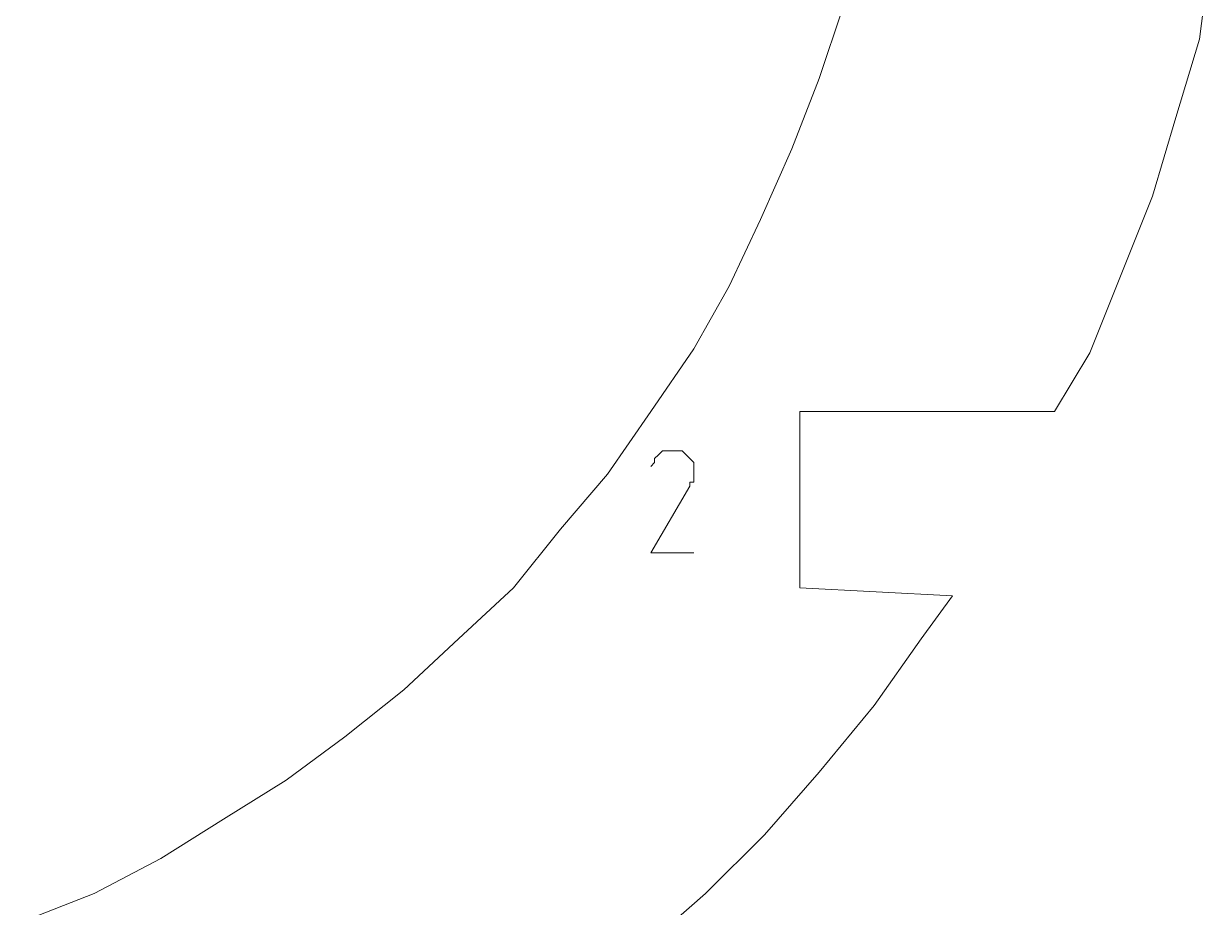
# Model space of a CAD drawing. Header units: centimetres. Extents: x -10.4 to 10.4, y -10.8 to 7.6.
# Drawn here: x 0.759 to 2.462, y -5.637 to -4.361 of the extents above; entities that cross this region are included whole.
import ezdxf
from ezdxf.lldxf.tags import DXFTag

# ---------------------------------------------------------------- set-up
doc = ezdxf.new("R2010")
doc.units = ezdxf.units.CM
doc.header["$MEASUREMENT"] = 0
doc.layers.add('layer 1', color=7, linetype='Continuous')
tags = doc.linetypes.add('New Line282', pattern=[0.2, 0.1, -0.1]).pattern_tags.tags
tags[6:7] = [DXFTag(74, 4), DXFTag(75, 0), DXFTag(340, '0'), DXFTag(46, 1.0), DXFTag(50, 0.0), DXFTag(44, 0.0), DXFTag(45, 0.0)]
tags[4:5] = [DXFTag(74, 4), DXFTag(75, 0), DXFTag(340, '0'), DXFTag(46, 1.0), DXFTag(50, 0.0), DXFTag(44, 0.0), DXFTag(45, 0.0)]
tags = doc.linetypes.add('New Line283', pattern=[0.2, 0.1, -0.1]).pattern_tags.tags
tags[6:7] = [DXFTag(74, 4), DXFTag(75, 0), DXFTag(340, '0'), DXFTag(46, 1.0), DXFTag(50, 0.0), DXFTag(44, 0.0), DXFTag(45, 0.0)]
tags[4:5] = [DXFTag(74, 4), DXFTag(75, 0), DXFTag(340, '0'), DXFTag(46, 1.0), DXFTag(50, 0.0), DXFTag(44, 0.0), DXFTag(45, 0.0)]
tags = doc.linetypes.add('New Line284', pattern=[0.2, 0.1, -0.1]).pattern_tags.tags
tags[6:7] = [DXFTag(74, 4), DXFTag(75, 0), DXFTag(340, '0'), DXFTag(46, 1.0), DXFTag(50, 0.0), DXFTag(44, 0.0), DXFTag(45, 0.0)]
tags[4:5] = [DXFTag(74, 4), DXFTag(75, 0), DXFTag(340, '0'), DXFTag(46, 1.0), DXFTag(50, 0.0), DXFTag(44, 0.0), DXFTag(45, 0.0)]
tags = doc.linetypes.add('New Line285', pattern=[0.2, 0.1, -0.1]).pattern_tags.tags
tags[6:7] = [DXFTag(74, 4), DXFTag(75, 0), DXFTag(340, '0'), DXFTag(46, 1.0), DXFTag(50, 0.0), DXFTag(44, 0.0), DXFTag(45, 0.0)]
tags[4:5] = [DXFTag(74, 4), DXFTag(75, 0), DXFTag(340, '0'), DXFTag(46, 1.0), DXFTag(50, 0.0), DXFTag(44, 0.0), DXFTag(45, 0.0)]
tags = doc.linetypes.add('New Line286', pattern=[0.2, 0.1, -0.1]).pattern_tags.tags
tags[6:7] = [DXFTag(74, 4), DXFTag(75, 0), DXFTag(340, '0'), DXFTag(46, 1.0), DXFTag(50, 0.0), DXFTag(44, 0.0), DXFTag(45, 0.0)]
tags[4:5] = [DXFTag(74, 4), DXFTag(75, 0), DXFTag(340, '0'), DXFTag(46, 1.0), DXFTag(50, 0.0), DXFTag(44, 0.0), DXFTag(45, 0.0)]
tags = doc.linetypes.add('New Line287', pattern=[0.2, 0.1, -0.1]).pattern_tags.tags
tags[6:7] = [DXFTag(74, 4), DXFTag(75, 0), DXFTag(340, '0'), DXFTag(46, 1.0), DXFTag(50, 0.0), DXFTag(44, 0.0), DXFTag(45, 0.0)]
tags[4:5] = [DXFTag(74, 4), DXFTag(75, 0), DXFTag(340, '0'), DXFTag(46, 1.0), DXFTag(50, 0.0), DXFTag(44, 0.0), DXFTag(45, 0.0)]
tags = doc.linetypes.add('New Line288', pattern=[0.2, 0.1, -0.1]).pattern_tags.tags
tags[6:7] = [DXFTag(74, 4), DXFTag(75, 0), DXFTag(340, '0'), DXFTag(46, 1.0), DXFTag(50, 0.0), DXFTag(44, 0.0), DXFTag(45, 0.0)]
tags[4:5] = [DXFTag(74, 4), DXFTag(75, 0), DXFTag(340, '0'), DXFTag(46, 1.0), DXFTag(50, 0.0), DXFTag(44, 0.0), DXFTag(45, 0.0)]
tags = doc.linetypes.add('New Line289', pattern=[0.2, 0.1, -0.1]).pattern_tags.tags
tags[6:7] = [DXFTag(74, 4), DXFTag(75, 0), DXFTag(340, '0'), DXFTag(46, 1.0), DXFTag(50, 0.0), DXFTag(44, 0.0), DXFTag(45, 0.0)]
tags[4:5] = [DXFTag(74, 4), DXFTag(75, 0), DXFTag(340, '0'), DXFTag(46, 1.0), DXFTag(50, 0.0), DXFTag(44, 0.0), DXFTag(45, 0.0)]
tags = doc.linetypes.add('New Line290', pattern=[0.2, 0.1, -0.1]).pattern_tags.tags
tags[6:7] = [DXFTag(74, 4), DXFTag(75, 0), DXFTag(340, '0'), DXFTag(46, 1.0), DXFTag(50, 0.0), DXFTag(44, 0.0), DXFTag(45, 0.0)]
tags[4:5] = [DXFTag(74, 4), DXFTag(75, 0), DXFTag(340, '0'), DXFTag(46, 1.0), DXFTag(50, 0.0), DXFTag(44, 0.0), DXFTag(45, 0.0)]
tags = doc.linetypes.add('New Line291', pattern=[0.2, 0.1, -0.1]).pattern_tags.tags
tags[6:7] = [DXFTag(74, 4), DXFTag(75, 0), DXFTag(340, '0'), DXFTag(46, 1.0), DXFTag(50, 0.0), DXFTag(44, 0.0), DXFTag(45, 0.0)]
tags[4:5] = [DXFTag(74, 4), DXFTag(75, 0), DXFTag(340, '0'), DXFTag(46, 1.0), DXFTag(50, 0.0), DXFTag(44, 0.0), DXFTag(45, 0.0)]
tags = doc.linetypes.add('New Line292', pattern=[0.2, 0.1, -0.1]).pattern_tags.tags
tags[6:7] = [DXFTag(74, 4), DXFTag(75, 0), DXFTag(340, '0'), DXFTag(46, 1.0), DXFTag(50, 0.0), DXFTag(44, 0.0), DXFTag(45, 0.0)]
tags[4:5] = [DXFTag(74, 4), DXFTag(75, 0), DXFTag(340, '0'), DXFTag(46, 1.0), DXFTag(50, 0.0), DXFTag(44, 0.0), DXFTag(45, 0.0)]
tags = doc.linetypes.add('New Line293', pattern=[0.2, 0.1, -0.1]).pattern_tags.tags
tags[6:7] = [DXFTag(74, 4), DXFTag(75, 0), DXFTag(340, '0'), DXFTag(46, 1.0), DXFTag(50, 0.0), DXFTag(44, 0.0), DXFTag(45, 0.0)]
tags[4:5] = [DXFTag(74, 4), DXFTag(75, 0), DXFTag(340, '0'), DXFTag(46, 1.0), DXFTag(50, 0.0), DXFTag(44, 0.0), DXFTag(45, 0.0)]
tags = doc.linetypes.add('New Line294', pattern=[0.2, 0.1, -0.1]).pattern_tags.tags
tags[6:7] = [DXFTag(74, 4), DXFTag(75, 0), DXFTag(340, '0'), DXFTag(46, 1.0), DXFTag(50, 0.0), DXFTag(44, 0.0), DXFTag(45, 0.0)]
tags[4:5] = [DXFTag(74, 4), DXFTag(75, 0), DXFTag(340, '0'), DXFTag(46, 1.0), DXFTag(50, 0.0), DXFTag(44, 0.0), DXFTag(45, 0.0)]
tags = doc.linetypes.add('New Line295', pattern=[0.2, 0.1, -0.1]).pattern_tags.tags
tags[6:7] = [DXFTag(74, 4), DXFTag(75, 0), DXFTag(340, '0'), DXFTag(46, 1.0), DXFTag(50, 0.0), DXFTag(44, 0.0), DXFTag(45, 0.0)]
tags[4:5] = [DXFTag(74, 4), DXFTag(75, 0), DXFTag(340, '0'), DXFTag(46, 1.0), DXFTag(50, 0.0), DXFTag(44, 0.0), DXFTag(45, 0.0)]
tags = doc.linetypes.add('New Line296', pattern=[0.2, 0.1, -0.1]).pattern_tags.tags
tags[6:7] = [DXFTag(74, 4), DXFTag(75, 0), DXFTag(340, '0'), DXFTag(46, 1.0), DXFTag(50, 0.0), DXFTag(44, 0.0), DXFTag(45, 0.0)]
tags[4:5] = [DXFTag(74, 4), DXFTag(75, 0), DXFTag(340, '0'), DXFTag(46, 1.0), DXFTag(50, 0.0), DXFTag(44, 0.0), DXFTag(45, 0.0)]
tags = doc.linetypes.add('New Line358', pattern=[0.2, 0.1, -0.1]).pattern_tags.tags
tags[6:7] = [DXFTag(74, 4), DXFTag(75, 0), DXFTag(340, '0'), DXFTag(46, 1.0), DXFTag(50, 0.0), DXFTag(44, 0.0), DXFTag(45, 0.0)]
tags[4:5] = [DXFTag(74, 4), DXFTag(75, 0), DXFTag(340, '0'), DXFTag(46, 1.0), DXFTag(50, 0.0), DXFTag(44, 0.0), DXFTag(45, 0.0)]
tags = doc.linetypes.add('New Line359', pattern=[0.2, 0.1, -0.1]).pattern_tags.tags
tags[6:7] = [DXFTag(74, 4), DXFTag(75, 0), DXFTag(340, '0'), DXFTag(46, 1.0), DXFTag(50, 0.0), DXFTag(44, 0.0), DXFTag(45, 0.0)]
tags[4:5] = [DXFTag(74, 4), DXFTag(75, 0), DXFTag(340, '0'), DXFTag(46, 1.0), DXFTag(50, 0.0), DXFTag(44, 0.0), DXFTag(45, 0.0)]
tags = doc.linetypes.add('New Line360', pattern=[0.2, 0.1, -0.1]).pattern_tags.tags
tags[6:7] = [DXFTag(74, 4), DXFTag(75, 0), DXFTag(340, '0'), DXFTag(46, 1.0), DXFTag(50, 0.0), DXFTag(44, 0.0), DXFTag(45, 0.0)]
tags[4:5] = [DXFTag(74, 4), DXFTag(75, 0), DXFTag(340, '0'), DXFTag(46, 1.0), DXFTag(50, 0.0), DXFTag(44, 0.0), DXFTag(45, 0.0)]
tags = doc.linetypes.add('New Line361', pattern=[0.2, 0.1, -0.1]).pattern_tags.tags
tags[6:7] = [DXFTag(74, 4), DXFTag(75, 0), DXFTag(340, '0'), DXFTag(46, 1.0), DXFTag(50, 0.0), DXFTag(44, 0.0), DXFTag(45, 0.0)]
tags[4:5] = [DXFTag(74, 4), DXFTag(75, 0), DXFTag(340, '0'), DXFTag(46, 1.0), DXFTag(50, 0.0), DXFTag(44, 0.0), DXFTag(45, 0.0)]
tags = doc.linetypes.add('New Line362', pattern=[0.2, 0.1, -0.1]).pattern_tags.tags
tags[6:7] = [DXFTag(74, 4), DXFTag(75, 0), DXFTag(340, '0'), DXFTag(46, 1.0), DXFTag(50, 0.0), DXFTag(44, 0.0), DXFTag(45, 0.0)]
tags[4:5] = [DXFTag(74, 4), DXFTag(75, 0), DXFTag(340, '0'), DXFTag(46, 1.0), DXFTag(50, 0.0), DXFTag(44, 0.0), DXFTag(45, 0.0)]
tags = doc.linetypes.add('New Line363', pattern=[0.2, 0.1, -0.1]).pattern_tags.tags
tags[6:7] = [DXFTag(74, 4), DXFTag(75, 0), DXFTag(340, '0'), DXFTag(46, 1.0), DXFTag(50, 0.0), DXFTag(44, 0.0), DXFTag(45, 0.0)]
tags[4:5] = [DXFTag(74, 4), DXFTag(75, 0), DXFTag(340, '0'), DXFTag(46, 1.0), DXFTag(50, 0.0), DXFTag(44, 0.0), DXFTag(45, 0.0)]
tags = doc.linetypes.add('New Line364', pattern=[0.2, 0.1, -0.1]).pattern_tags.tags
tags[6:7] = [DXFTag(74, 4), DXFTag(75, 0), DXFTag(340, '0'), DXFTag(46, 1.0), DXFTag(50, 0.0), DXFTag(44, 0.0), DXFTag(45, 0.0)]
tags[4:5] = [DXFTag(74, 4), DXFTag(75, 0), DXFTag(340, '0'), DXFTag(46, 1.0), DXFTag(50, 0.0), DXFTag(44, 0.0), DXFTag(45, 0.0)]
tags = doc.linetypes.add('New Line365', pattern=[0.2, 0.1, -0.1]).pattern_tags.tags
tags[6:7] = [DXFTag(74, 4), DXFTag(75, 0), DXFTag(340, '0'), DXFTag(46, 1.0), DXFTag(50, 0.0), DXFTag(44, 0.0), DXFTag(45, 0.0)]
tags[4:5] = [DXFTag(74, 4), DXFTag(75, 0), DXFTag(340, '0'), DXFTag(46, 1.0), DXFTag(50, 0.0), DXFTag(44, 0.0), DXFTag(45, 0.0)]
tags = doc.linetypes.add('New Line366', pattern=[0.2, 0.1, -0.1]).pattern_tags.tags
tags[6:7] = [DXFTag(74, 4), DXFTag(75, 0), DXFTag(340, '0'), DXFTag(46, 1.0), DXFTag(50, 0.0), DXFTag(44, 0.0), DXFTag(45, 0.0)]
tags[4:5] = [DXFTag(74, 4), DXFTag(75, 0), DXFTag(340, '0'), DXFTag(46, 1.0), DXFTag(50, 0.0), DXFTag(44, 0.0), DXFTag(45, 0.0)]
tags = doc.linetypes.add('New Line367', pattern=[0.2, 0.1, -0.1]).pattern_tags.tags
tags[6:7] = [DXFTag(74, 4), DXFTag(75, 0), DXFTag(340, '0'), DXFTag(46, 1.0), DXFTag(50, 0.0), DXFTag(44, 0.0), DXFTag(45, 0.0)]
tags[4:5] = [DXFTag(74, 4), DXFTag(75, 0), DXFTag(340, '0'), DXFTag(46, 1.0), DXFTag(50, 0.0), DXFTag(44, 0.0), DXFTag(45, 0.0)]
tags = doc.linetypes.add('New Line368', pattern=[0.2, 0.1, -0.1]).pattern_tags.tags
tags[6:7] = [DXFTag(74, 4), DXFTag(75, 0), DXFTag(340, '0'), DXFTag(46, 1.0), DXFTag(50, 0.0), DXFTag(44, 0.0), DXFTag(45, 0.0)]
tags[4:5] = [DXFTag(74, 4), DXFTag(75, 0), DXFTag(340, '0'), DXFTag(46, 1.0), DXFTag(50, 0.0), DXFTag(44, 0.0), DXFTag(45, 0.0)]
tags = doc.linetypes.add('New Line369', pattern=[0.2, 0.1, -0.1]).pattern_tags.tags
tags[6:7] = [DXFTag(74, 4), DXFTag(75, 0), DXFTag(340, '0'), DXFTag(46, 1.0), DXFTag(50, 0.0), DXFTag(44, 0.0), DXFTag(45, 0.0)]
tags[4:5] = [DXFTag(74, 4), DXFTag(75, 0), DXFTag(340, '0'), DXFTag(46, 1.0), DXFTag(50, 0.0), DXFTag(44, 0.0), DXFTag(45, 0.0)]
tags = doc.linetypes.add('New Line370', pattern=[0.2, 0.1, -0.1]).pattern_tags.tags
tags[6:7] = [DXFTag(74, 4), DXFTag(75, 0), DXFTag(340, '0'), DXFTag(46, 1.0), DXFTag(50, 0.0), DXFTag(44, 0.0), DXFTag(45, 0.0)]
tags[4:5] = [DXFTag(74, 4), DXFTag(75, 0), DXFTag(340, '0'), DXFTag(46, 1.0), DXFTag(50, 0.0), DXFTag(44, 0.0), DXFTag(45, 0.0)]
tags = doc.linetypes.add('New Line371', pattern=[0.2, 0.1, -0.1]).pattern_tags.tags
tags[6:7] = [DXFTag(74, 4), DXFTag(75, 0), DXFTag(340, '0'), DXFTag(46, 1.0), DXFTag(50, 0.0), DXFTag(44, 0.0), DXFTag(45, 0.0)]
tags[4:5] = [DXFTag(74, 4), DXFTag(75, 0), DXFTag(340, '0'), DXFTag(46, 1.0), DXFTag(50, 0.0), DXFTag(44, 0.0), DXFTag(45, 0.0)]
tags = doc.linetypes.add('New Line372', pattern=[0.2, 0.1, -0.1]).pattern_tags.tags
tags[6:7] = [DXFTag(74, 4), DXFTag(75, 0), DXFTag(340, '0'), DXFTag(46, 1.0), DXFTag(50, 0.0), DXFTag(44, 0.0), DXFTag(45, 0.0)]
tags[4:5] = [DXFTag(74, 4), DXFTag(75, 0), DXFTag(340, '0'), DXFTag(46, 1.0), DXFTag(50, 0.0), DXFTag(44, 0.0), DXFTag(45, 0.0)]
tags = doc.linetypes.add('New Line373', pattern=[0.2, 0.1, -0.1]).pattern_tags.tags
tags[6:7] = [DXFTag(74, 4), DXFTag(75, 0), DXFTag(340, '0'), DXFTag(46, 1.0), DXFTag(50, 0.0), DXFTag(44, 0.0), DXFTag(45, 0.0)]
tags[4:5] = [DXFTag(74, 4), DXFTag(75, 0), DXFTag(340, '0'), DXFTag(46, 1.0), DXFTag(50, 0.0), DXFTag(44, 0.0), DXFTag(45, 0.0)]
tags = doc.linetypes.add('New Line374', pattern=[0.2, 0.1, -0.1]).pattern_tags.tags
tags[6:7] = [DXFTag(74, 4), DXFTag(75, 0), DXFTag(340, '0'), DXFTag(46, 1.0), DXFTag(50, 0.0), DXFTag(44, 0.0), DXFTag(45, 0.0)]
tags[4:5] = [DXFTag(74, 4), DXFTag(75, 0), DXFTag(340, '0'), DXFTag(46, 1.0), DXFTag(50, 0.0), DXFTag(44, 0.0), DXFTag(45, 0.0)]

msp = doc.modelspace()

# ---------------------------------------------------------------- linework, layer by layer
at = {"layer": 'layer 1', "color": 5, "linetype": 'New Line358', "lineweight": 9}
msp.add_open_spline([(1.9415, -4.33887), (1.9415, -4.33887), (1.90767, -4.44066), (1.90767, -4.44066)], degree=3, dxfattribs=at)
at = {"layer": 'layer 1', "color": 5, "linetype": 'New Line296', "lineweight": 9}
msp.add_open_spline([(2.45646, -4.38408), (2.45646, -4.38408), (2.46215, -4.33887), (2.46215, -4.33887)], degree=3, dxfattribs=at)
at = {"layer": 'layer 1', "color": 5, "linetype": 'New Line295', "lineweight": 9}
msp.add_open_spline([(2.42249, -4.49724), (2.42249, -4.49724), (2.45646, -4.38408), (2.45646, -4.38408)], degree=3, dxfattribs=at)
at = {"layer": 'layer 1', "color": 5, "linetype": 'New Line359', "lineweight": 9}
msp.add_open_spline([(1.90767, -4.44066), (1.90767, -4.44066), (1.868, -4.54245), (1.868, -4.54245)], degree=3, dxfattribs=at)
at = {"layer": 'layer 1', "color": 5, "linetype": 'New Line294', "lineweight": 9}
msp.add_open_spline([(2.3885, -4.61042), (2.3885, -4.61042), (2.42249, -4.49724), (2.42249, -4.49724)], degree=3, dxfattribs=at)
at = {"layer": 'layer 1', "color": 5, "linetype": 'New Line360', "lineweight": 9}
msp.add_open_spline([(1.868, -4.54245), (1.868, -4.54245), (1.82279, -4.6444), (1.82279, -4.6444)], degree=3, dxfattribs=at)
at = {"layer": 'layer 1', "color": 5, "linetype": 'New Line293', "lineweight": 9}
msp.add_open_spline([(2.3433, -4.72359), (2.3433, -4.72359), (2.3885, -4.61042), (2.3885, -4.61042)], degree=3, dxfattribs=at)
at = {"layer": 'layer 1', "color": 5, "linetype": 'New Line361', "lineweight": 9}
msp.add_open_spline([(1.82279, -4.6444), (1.82279, -4.6444), (1.77744, -4.74051), (1.77744, -4.74051)], degree=3, dxfattribs=at)
at = {"layer": 'layer 1', "color": 5, "linetype": 'New Line292', "lineweight": 9}
msp.add_open_spline([(2.29809, -4.83676), (2.29809, -4.83676), (2.3433, -4.72359), (2.3433, -4.72359)], degree=3, dxfattribs=at)
at = {"layer": 'layer 1', "color": 5, "linetype": 'New Line362', "lineweight": 9}
msp.add_open_spline([(1.77744, -4.74051), (1.77744, -4.74051), (1.72654, -4.83108), (1.72654, -4.83108)], degree=3, dxfattribs=at)
at = {"layer": 'layer 1', "color": 5, "linetype": 'New Line363', "lineweight": 9}
msp.add_open_spline([(1.72654, -4.83108), (1.72654, -4.83108), (1.66426, -4.92164), (1.66426, -4.92164)], degree=3, dxfattribs=at)
at = {"layer": 'layer 1', "color": 5, "linetype": 'New Line291', "lineweight": 9}
msp.add_open_spline([(2.24704, -4.92164), (2.24704, -4.92164), (2.29809, -4.83676), (2.29809, -4.83676)], degree=3, dxfattribs=at)
at = {"layer": 'layer 1', "color": 5, "linetype": 'New Line364', "lineweight": 9}
msp.add_open_spline([(1.66426, -4.92164), (1.66426, -4.92164), (1.60214, -5.01206), (1.60214, -5.01206)], degree=3, dxfattribs=at)
at = {"layer": 'layer 1', "color": 5, "linetype": 'New Line289', "lineweight": 9}
msp.add_open_spline([(1.87939, -5.17613), (1.87939, -5.17613), (1.87939, -4.92164), (1.87939, -4.92164)], degree=3, dxfattribs=at)
at = {"layer": 'layer 1', "color": 5, "linetype": 'New Line290', "lineweight": 9}
msp.add_open_spline([(1.87939, -4.92164), (1.87939, -4.92164), (2.24704, -4.92164), (2.24704, -4.92164)], degree=3, dxfattribs=at)
at = {"layer": 'layer 1', "color": 1, "lineweight": 20}
for points in [[(1.67564, -4.98376), (1.67564, -4.98376), (1.66995, -4.98945), (1.66995, -4.98945)], [(1.66995, -4.98945), (1.66995, -4.98945), (1.66995, -4.99514), (1.66995, -4.99514)], [(1.68133, -4.97807), (1.68133, -4.97807), (1.67564, -4.98376), (1.67564, -4.98376)], [(1.68702, -4.97807), (1.68702, -4.97807), (1.68133, -4.97807), (1.68133, -4.97807)], [(1.69256, -4.97807), (1.69256, -4.97807), (1.68702, -4.97807), (1.68702, -4.97807)], [(1.69825, -4.97807), (1.69825, -4.97807), (1.69256, -4.97807), (1.69256, -4.97807)], [(1.70394, -4.97807), (1.70394, -4.97807), (1.69825, -4.97807), (1.69825, -4.97807)], [(1.70963, -4.97807), (1.70963, -4.97807), (1.70394, -4.97807), (1.70394, -4.97807)], [(1.71531, -4.98376), (1.71531, -4.98376), (1.70963, -4.97807), (1.70963, -4.97807)], [(1.70963, -4.97807), (1.70963, -4.97807), (1.70963, -4.97807), (1.70963, -4.97807)], [(1.70963, -4.97807), (1.70963, -4.97807), (1.70963, -4.97807), (1.70963, -4.97807)], [(1.72085, -4.98945), (1.72085, -4.98945), (1.71531, -4.98376), (1.71531, -4.98376)], [(1.72654, -4.99514), (1.72654, -4.99514), (1.72085, -4.98945), (1.72085, -4.98945)], [(1.66995, -4.99514), (1.66995, -4.99514), (1.66426, -5.00083), (1.66426, -5.00083)], [(1.72654, -5.00083), (1.72654, -5.00083), (1.72654, -4.99514), (1.72654, -4.99514)], [(1.72654, -5.00637), (1.72654, -5.00637), (1.72654, -5.00083), (1.72654, -5.00083)], [(1.72654, -5.00083), (1.72654, -5.00083), (1.72654, -5.00083), (1.72654, -5.00083)], [(1.72654, -5.01206), (1.72654, -5.01206), (1.72654, -5.00637), (1.72654, -5.00637)], [(1.72085, -5.02912), (1.72085, -5.02912), (1.72085, -5.02343), (1.72085, -5.02343)], [(1.72085, -5.02343), (1.72085, -5.02343), (1.72085, -5.02343), (1.72085, -5.02343)], [(1.72085, -5.02343), (1.72085, -5.02343), (1.72654, -5.02343), (1.72654, -5.02343)], [(1.72654, -5.01775), (1.72654, -5.01775), (1.72654, -5.01206), (1.72654, -5.01206)], [(1.72654, -5.02343), (1.72654, -5.02343), (1.72654, -5.01775), (1.72654, -5.01775)], [(1.72654, -5.02343), (1.72654, -5.02343), (1.72654, -5.02343), (1.72654, -5.02343)], [(1.72654, -5.02343), (1.72654, -5.02343), (1.72654, -5.02343), (1.72654, -5.02343)], [(1.72654, -5.02343), (1.72654, -5.02343), (1.72654, -5.02343), (1.72654, -5.02343)], [(1.72654, -5.02343), (1.72654, -5.02343), (1.72654, -5.02343), (1.72654, -5.02343)], [(1.72654, -5.02343), (1.72654, -5.02343), (1.72654, -5.02343), (1.72654, -5.02343)], [(1.72654, -5.02343), (1.72654, -5.02343), (1.72654, -5.02343), (1.72654, -5.02343)], [(1.66426, -5.12523), (1.66426, -5.12523), (1.72085, -5.02912), (1.72085, -5.02912)], [(1.72085, -5.02912), (1.72085, -5.02912), (1.72085, -5.02912), (1.72085, -5.02912)], [(1.72085, -5.02912), (1.72085, -5.02912), (1.72085, -5.02912), (1.72085, -5.02912)], [(1.72654, -5.12523), (1.72654, -5.12523), (1.66426, -5.12523), (1.66426, -5.12523)]]:
    msp.add_open_spline(points, degree=3, dxfattribs=at)
at = {"layer": 'layer 1', "color": 5, "linetype": 'New Line365', "lineweight": 9}
msp.add_open_spline([(1.60214, -5.01206), (1.60214, -5.01206), (1.53418, -5.09125), (1.53418, -5.09125)], degree=3, dxfattribs=at)
at = {"layer": 'layer 1', "color": 5, "linetype": 'New Line366', "lineweight": 9}
msp.add_open_spline([(1.53418, -5.09125), (1.53418, -5.09125), (1.46636, -5.17613), (1.46636, -5.17613)], degree=3, dxfattribs=at)
at = {"layer": 'layer 1', "color": 5, "linetype": 'New Line367', "lineweight": 9}
msp.add_open_spline([(1.46636, -5.17613), (1.46636, -5.17613), (1.38703, -5.24978), (1.38703, -5.24978)], degree=3, dxfattribs=at)
at = {"layer": 'layer 1', "color": 5, "linetype": 'New Line288', "lineweight": 9}
msp.add_open_spline([(2.10003, -5.18751), (2.10003, -5.18751), (1.87939, -5.17613), (1.87939, -5.17613)], degree=3, dxfattribs=at)
at = {"layer": 'layer 1', "color": 5, "linetype": 'New Line287', "lineweight": 9}
msp.add_open_spline([(2.05468, -5.24978), (2.05468, -5.24978), (2.10003, -5.18751), (2.10003, -5.18751)], degree=3, dxfattribs=at)
at = {"layer": 'layer 1', "color": 5, "linetype": 'New Line368', "lineweight": 9}
msp.add_open_spline([(1.38703, -5.24978), (1.38703, -5.24978), (1.30783, -5.32328), (1.30783, -5.32328)], degree=3, dxfattribs=at)
at = {"layer": 'layer 1', "color": 5, "linetype": 'New Line286', "lineweight": 9}
msp.add_open_spline([(1.98687, -5.34588), (1.98687, -5.34588), (2.05468, -5.24978), (2.05468, -5.24978)], degree=3, dxfattribs=at)
at = {"layer": 'layer 1', "color": 5, "linetype": 'New Line369', "lineweight": 9}
msp.add_open_spline([(1.30783, -5.32328), (1.30783, -5.32328), (1.22295, -5.39124), (1.22295, -5.39124)], degree=3, dxfattribs=at)
at = {"layer": 'layer 1', "color": 5, "linetype": 'New Line285', "lineweight": 9}
msp.add_open_spline([(1.90767, -5.44214), (1.90767, -5.44214), (1.98687, -5.34588), (1.98687, -5.34588)], degree=3, dxfattribs=at)
at = {"layer": 'layer 1', "color": 5, "linetype": 'New Line370', "lineweight": 9}
msp.add_open_spline([(1.22295, -5.39124), (1.22295, -5.39124), (1.13807, -5.45337), (1.13807, -5.45337)], degree=3, dxfattribs=at)
at = {"layer": 'layer 1', "color": 5, "linetype": 'New Line284', "lineweight": 9}
msp.add_open_spline([(1.82848, -5.53256), (1.82848, -5.53256), (1.90767, -5.44214), (1.90767, -5.44214)], degree=3, dxfattribs=at)
at = {"layer": 'layer 1', "color": 5, "linetype": 'New Line371', "lineweight": 9}
msp.add_open_spline([(1.13807, -5.45337), (1.13807, -5.45337), (1.04766, -5.50995), (1.04766, -5.50995)], degree=3, dxfattribs=at)
at = {"layer": 'layer 1', "color": 5, "linetype": 'New Line372', "lineweight": 9}
msp.add_open_spline([(1.04766, -5.50995), (1.04766, -5.50995), (0.95709, -5.56654), (0.95709, -5.56654)], degree=3, dxfattribs=at)
at = {"layer": 'layer 1', "color": 5, "linetype": 'New Line283', "lineweight": 9}
msp.add_open_spline([(1.7436, -5.61743), (1.7436, -5.61743), (1.82848, -5.53256), (1.82848, -5.53256)], degree=3, dxfattribs=at)
at = {"layer": 'layer 1', "color": 5, "linetype": 'New Line373', "lineweight": 9}
msp.add_open_spline([(0.95709, -5.56654), (0.95709, -5.56654), (0.86083, -5.61743), (0.86083, -5.61743)], degree=3, dxfattribs=at)
at = {"layer": 'layer 1', "color": 5, "linetype": 'New Line374', "lineweight": 9}
msp.add_open_spline([(0.86083, -5.61743), (0.86083, -5.61743), (0.75904, -5.65711), (0.75904, -5.65711)], degree=3, dxfattribs=at)
at = {"layer": 'layer 1', "color": 5, "linetype": 'New Line282', "lineweight": 9}
msp.add_open_spline([(1.65304, -5.69678), (1.65304, -5.69678), (1.7436, -5.61743), (1.7436, -5.61743)], degree=3, dxfattribs=at)

doc.saveas('drawing.dxf')
